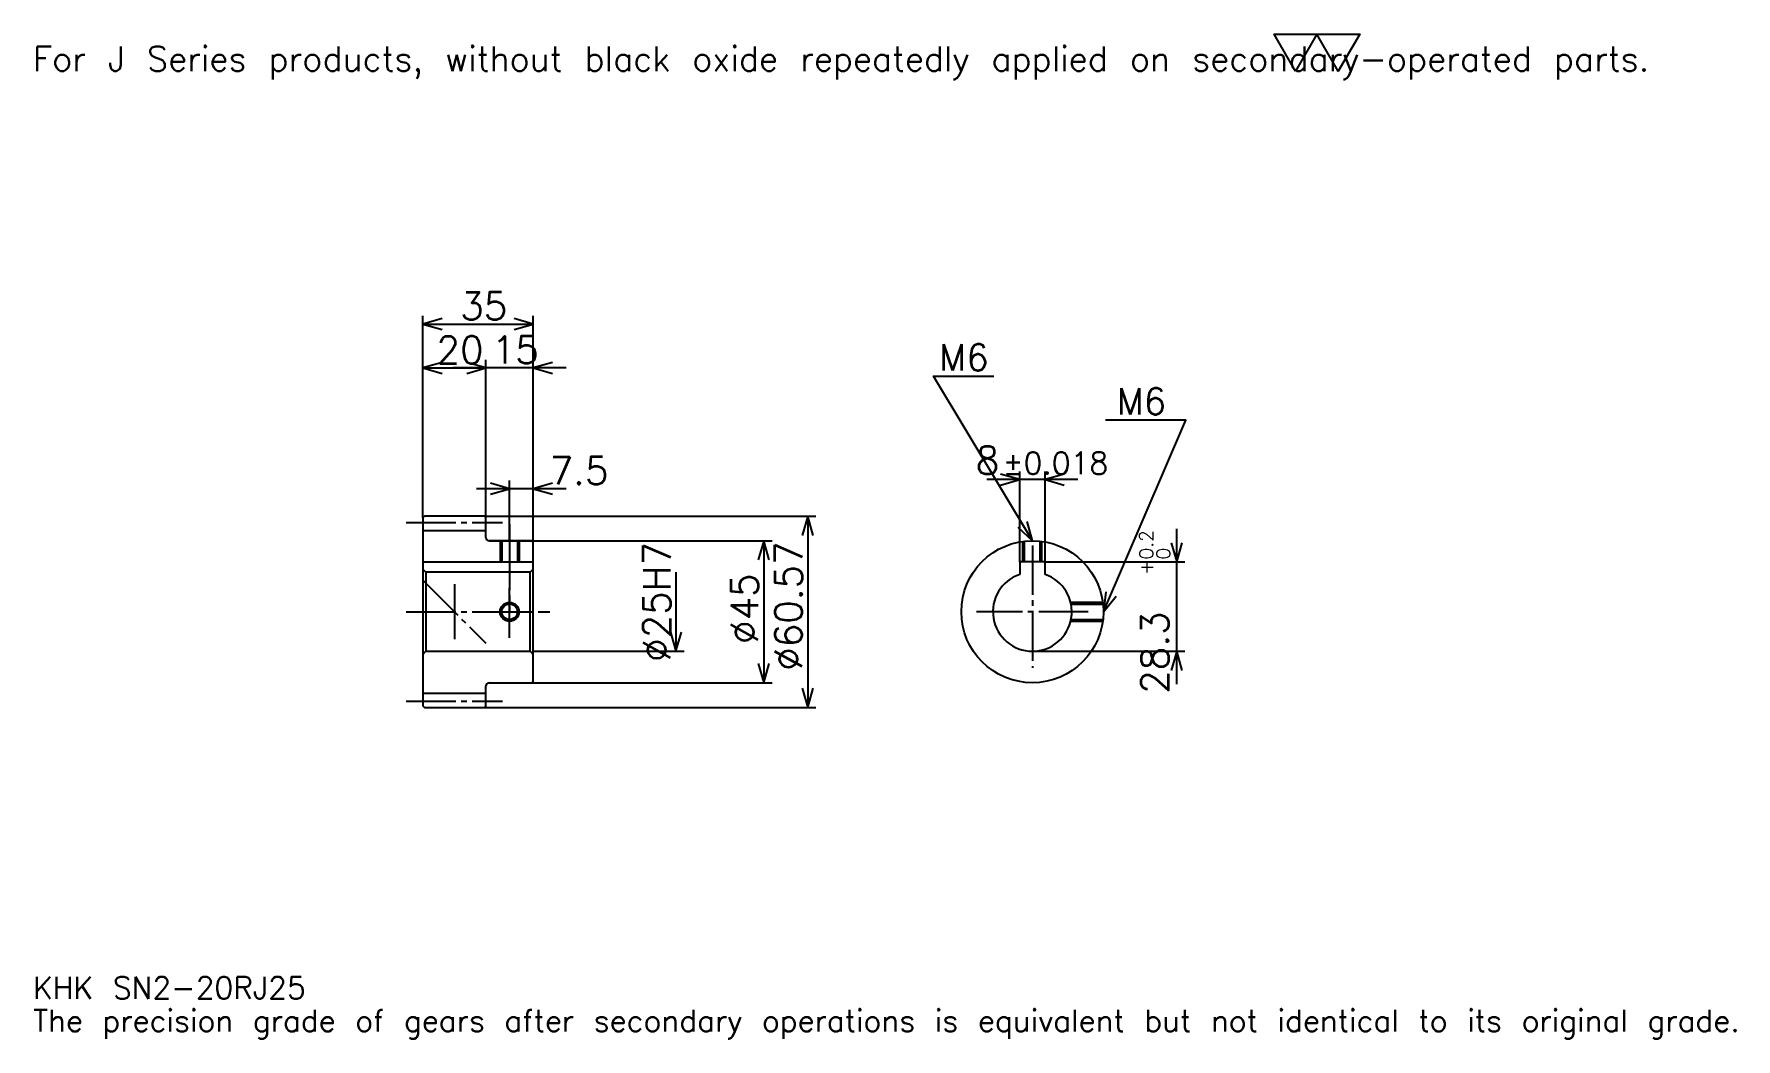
# Model space of a CAD drawing. Extents: x 18 to 557, y 6 to 325.
import ezdxf

# ---------------------------------------------------------------- set-up
doc = ezdxf.new("R2010")
doc.units = 0
doc.linetypes.add('DASHDOT', pattern=[20.869564, 15.652174, -1.73913, 1.73913, -1.73913])
doc.layers.get('0').update_dxf_attribs({"linetype": 'CONTINUOUS'})
doc.layers.add('DASHDOT', color=6, linetype='DASHDOT')
doc.styles.add('KANJI', font='TXT', dxfattribs={"bigfont": 'BIGFONT'})

msp = doc.modelspace()

# ---------------------------------------------------------------- linework, layer by layer
at = {"color": 5}
for p, q in [((140.869568, 172.023407), (140.869568, 235.501663)), ((140.869568, 232.892975), (175.869568, 232.892975)), ((175.869568, 172.023407), (175.869568, 235.501663)), ((160.869568, 172.023407), (160.869568, 221.588623)), ((140.869568, 218.979919), (160.869568, 218.979919)), ((186.304352, 218.979919), (150.434784, 218.979919)), ((348.456543, 183.626099), (319.586975, 183.626099)), ((330.021729, 157.539139), (330.021729, 186.234787)), ((338.021729, 157.539139), (338.021729, 186.234787)), ((186.304352, 180.719055), (157.934784, 180.719055)), ((168.369568, 172.023407), (168.369568, 183.327759)), ((140.869568, 171.523407), (140.869568, 172.023407)), ((160.369568, 172.023407), (175.869568, 172.023407)), ((160.869568, 171.523407), (160.869568, 172.023407)), ((168.369568, 164.239136), (168.369568, 172.023407)), ((168.369568, 164.239136), (168.369568, 172.023407)), ((175.869568, 172.023407), (265.434784, 172.023407)), ((175.869568, 163.739136), (175.869568, 172.023407)), ((262.82608, 172.023407), (262.82608, 111.454865)), ((379.760864, 118.804352), (379.760864, 167.973923)), ((161.869568, 164.239136), (175.869568, 164.239136)), ((175.869568, 164.239136), (251.521744, 164.239136)), ((248.913055, 164.239136), (248.913055, 119.239136)), ((338.021729, 157.539139), (382.369568, 157.539139)), ((221.08696, 154.239136), (221.08696, 129.239136)), ((175.869568, 129.239136), (223.695648, 129.239136)), ((334.021729, 129.239136), (382.369568, 129.239136)), ((161.869568, 119.239136), (175.869568, 119.239136)), ((175.869568, 119.239136), (251.521744, 119.239136)), ((160.369568, 111.454865), (175.869568, 111.454865)), ((175.869568, 111.454865), (265.434784, 111.454865))]:
    msp.add_line(p, q, dxfattribs=at)
at = {"color": 4}
for p, q in [((140.869568, 167.523407), (160.869568, 167.523407)), ((140.869568, 157.539139), (175.869568, 157.539139)), ((141.869568, 154.239136), (141.869568, 129.239136)), ((174.869568, 154.239136), (175.869568, 155.239136)), ((174.869568, 129.239136), (175.869568, 128.239136)), ((140.869568, 115.954865), (160.869568, 115.954865))]:
    msp.add_line(p, q, dxfattribs=at)
at = {"color": 7}
msp.add_line((150.869568, 150.434784), (150.869568, 133.043488), dxfattribs=at)
msp.add_lwpolyline([(417.391296, 313.043488), (410.608673, 324.800018), (437.739136, 324.800018), (430.956512, 313.043488), (424.17392, 324.800018), (417.391296, 313.043488)], dxfattribs=at)
at = {"color": 5}
for points in [[(146.956528, 234.632095), (140.869568, 232.892975), (146.956528, 231.153839)], [(169.782608, 231.153839), (175.869568, 232.892975), (169.782608, 234.632095)], [(146.956528, 220.719055), (140.869568, 218.979919), (146.956528, 217.240799)], [(154.782608, 217.240799), (160.869568, 218.979919), (154.782608, 220.719055)], [(154.782608, 217.240799), (160.869568, 218.979919), (154.782608, 220.719055)], [(181.956528, 220.719055), (175.869568, 218.979919), (181.956528, 217.240799)], [(334.021729, 164.239136), (302.717407, 216.413055), (321.847839, 216.413055)], [(356.521729, 141.739136), (382.608704, 202.5), (357.217407, 202.5)], [(323.934784, 181.886963), (330.021729, 183.626099), (323.934784, 185.365219)], [(344.108704, 185.365219), (338.021729, 183.626099), (344.108704, 181.886963)], [(162.282608, 178.979919), (168.369568, 180.719055), (162.282608, 182.458191)], [(181.956528, 182.458191), (175.869568, 180.719055), (181.956528, 178.979919)], [(264.565216, 165.936447), (262.82608, 172.023407), (261.086975, 165.936447)], [(329.398743, 168.563889), (334.021729, 164.239136), (332.381317, 170.353439)], [(250.652176, 158.152176), (248.913055, 164.239136), (247.17392, 158.152176)], [(378.021729, 163.626099), (379.760864, 157.539139), (381.5, 163.626099)], [(357.325073, 148.018494), (356.521729, 141.739136), (360.52121, 146.646271)], [(219.347839, 135.326096), (221.08696, 129.239136), (222.82608, 135.326096)], [(247.17392, 125.326096), (248.913055, 119.239136), (250.652176, 125.326096)], [(381.5, 123.152176), (379.760864, 129.239136), (378.021729, 123.152176)], [(261.086975, 117.541824), (262.82608, 111.454865), (264.565216, 117.541824)]]:
    msp.add_lwpolyline(points, dxfattribs=at)
at = {"color": 4}
for points in [[(160.869568, 165.239136), (160.869568, 171.523407), (160.369568, 172.023407), (141.369568, 172.023407), (140.869568, 171.523407), (140.869568, 128.239136)], [(161.869568, 119.239136), (175.369568, 119.239136), (175.869568, 119.739136), (175.869568, 163.739136), (175.369568, 164.239136), (161.869568, 164.239136)], [(165.369568, 164.239136), (165.369568, 157.539139)], [(165.909576, 164.239136), (165.909576, 157.539139)], [(170.829559, 164.239136), (170.829559, 157.539139)], [(171.369568, 164.239136), (171.369568, 157.539139)], [(331.021729, 157.539139), (331.021729, 164.038239)], [(331.561737, 157.539139), (331.561737, 164.104248)], [(336.48175, 157.539139), (336.48175, 164.104248)], [(337.021729, 157.539139), (337.021729, 164.038239)], [(338.021729, 153.581848), (338.021729, 157.539139), (330.021729, 157.539139), (330.021729, 153.581848)], [(140.869568, 128.239136), (141.869568, 129.239136), (174.869568, 129.239136), (174.869568, 154.239136), (141.869568, 154.239136), (140.869568, 155.239136)], [(346.156403, 144.739136), (356.320862, 144.739136)], [(346.277283, 144.199142), (356.386841, 144.199142)], [(346.156403, 138.739136), (356.320862, 138.739136)], [(346.277283, 139.279129), (356.386841, 139.279129)], [(140.869568, 128.239136), (140.869568, 111.954865), (141.369568, 111.454865), (160.369568, 111.454865), (160.869568, 111.954865), (160.869568, 118.239136)]]:
    msp.add_lwpolyline(points, dxfattribs=at)
for centre, radius in [((334.021729, 141.739136), 22.5), ((168.369568, 141.739136), 2.46)]:
    msp.add_circle(centre, radius, dxfattribs=at)
at = {"color": 7}
msp.add_circle((168.369568, 141.739136), 3, dxfattribs=at)
at = {"color": 4}
for centre, radius, start, end in [((161.869568, 165.239136), 1, 180, 270), ((334.021729, 141.739136), 12.5, 108.66292518, 71.33707482), ((161.869568, 118.239136), 1, 90, 180)]:
    msp.add_arc(centre, radius, start, end, dxfattribs=at)
at = {"layer": 'DASHDOT', "color": 7}
for p, q in [((135.652176, 170.023407), (166.08696, 170.023407)), ((168.369568, 164.239136), (168.369568, 141.739136)), ((334.021729, 162.756531), (334.021729, 124.021744)), ((140.869568, 151.739136), (160.869568, 131.739136)), ((135.652176, 141.739136), (181.08696, 141.739136)), ((351.739136, 141.739136), (316.304352, 141.739136)), ((135.652176, 113.454865), (166.08696, 113.454865))]:
    msp.add_line(p, q, dxfattribs=at)
for points in [[(168.369568, 169.456528), (168.369568, 152.321747)], [(168.369568, 133.521744), (168.369568, 149.956528)], [(160.152176, 141.739136), (176.58696, 141.739136)]]:
    msp.add_lwpolyline(points, dxfattribs=at)

# ---------------------------------------------------------------- texts
at = {"color": 7, "style": 'KANJI'}
for s, height, p in [('For J Series products, without black oxide repeatedly applied on secondary-operated parts.', 7.826087, (17.391304, 313.043488)), ('35', 8.695652, (152.717392, 234.284271)), ('20', 8.695652, (145.217392, 220.371231)), ('15', 8.695652, (162.717392, 220.371231)), ('M6', 8.347826, (304.456543, 218.152176)), ('M6', 8.347826, (360.695679, 204.239136)), ('7.5', 8.695652, (181.08696, 182.110352)), ('8', 8.695652, (316.072205, 185.365219)), ('%%p0.018', 6.956522, (324.67981, 185.365219)), ('KHK SN2-20RJ25', 6.956522, (17.391304, 19.130434)), ('The precision grade of gears after secondary operations is equivalent but not identical to its original grade.', 6.956522, (17.391304, 8.695652))]:
    msp.add_text(s, height=height, dxfattribs=at).set_placement(p)
for s, height, p in [('%%c25H7', 8.695652, (219.347839, 125.869568)), ('%%c60.57', 8.695652, (261.086975, 123.04348)), ('0.2', 4.347826, (372.282623, 158.272507)), ('+', 4.347826, (372.282623, 153.402939)), ('0', 4.347826, (377.67392, 158.272507)), ('%%c45', 8.695652, (247.17392, 131.521744)), ('28.3', 8.695652, (377.152191, 115.764717))]:
    msp.add_text(s, height=height, rotation=90, dxfattribs=at).set_placement(p)

doc.saveas('drawing.dxf')
